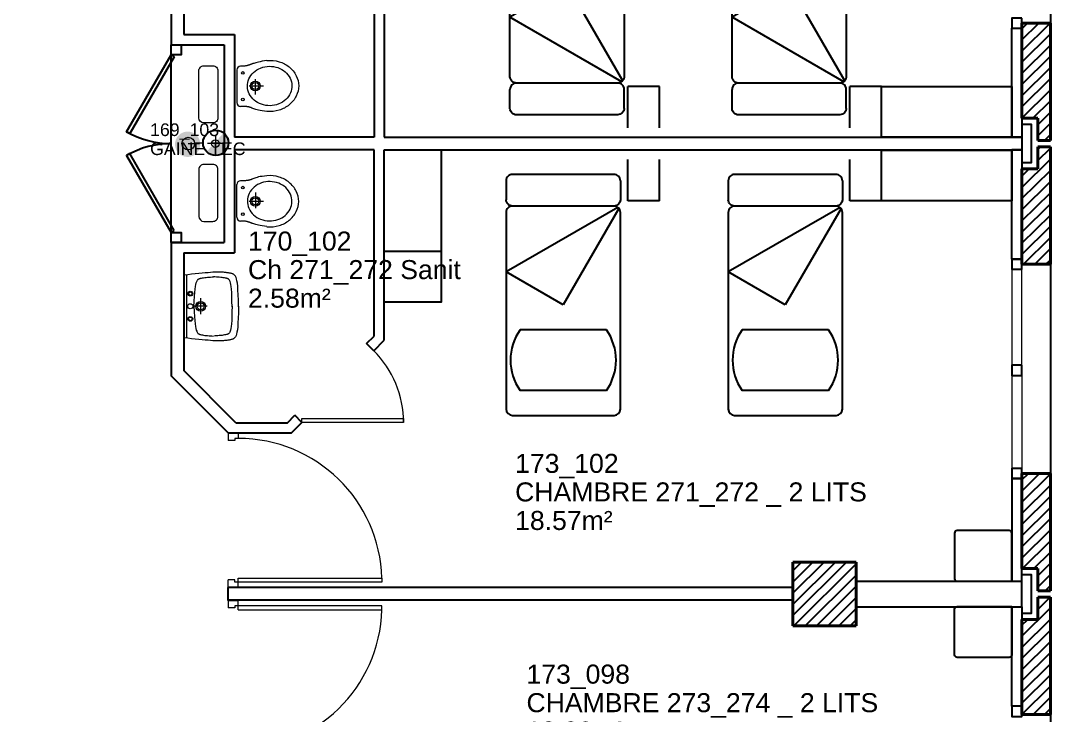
# Model space of a CAD drawing. Header units: millimetres. Extents: x -11 to 211, y -5 to 120.
# Drawn here: x 167.86 to 175.98, y 98.79 to 104.27 of the extents above; entities that cross this region are included whole.
import ezdxf

# ---------------------------------------------------------------- set-up
doc = ezdxf.new("R2010")
doc.units = ezdxf.units.MM
doc.header["$LTSCALE"] = 0.1
doc.header["$MEASUREMENT"] = 0
doc.linetypes.add('CONTINU', pattern=[0])
doc.layers.get('0').update_dxf_attribs({"linetype": 'CONTINUOUS'})
for name, color, linetype in [('150 Chute Eaux Usées -Eaux Vannes', 7, 'CONTINUOUS'), ('400 Lits', 150, 'CONTINUOUS'), ('A_AGENC', 204, 'CONTINUOUS'), ('A_EQMP', 142, 'CONTINUOUS'), ('A_Etiqu_Gaine', 8, 'CONTINUOUS'), ('A_Etiqu_Gaine_ancien', 8, 'CONTINUOUS'), ('A_Etiqu_Gaine_code', 8, 'CONTINUOUS'), ('A_Etiqu_Local', 8, 'CONTINUOUS'), ('A_HACH_STRUC', 7, 'CONTINUOUS'), ('A_MUR_CLOIS', 7, 'CONTINU'), ('A_MURS_ALÈG', 7, 'CONTINU')]:
    doc.layers.add(name, color=color, linetype=linetype)
for name, color, linetype, lineweight in [('A_CHASS', 4, 'CONTINU', 0), ('A_MURS_STRU', 7, 'CONTINU', 40), ('A_PORTE', 8, 'CONTINU', 0), ('A_SANI', 5, 'CONTINU', 0)]:
    doc.layers.add(name, color=color, linetype=linetype, lineweight=lineweight)
doc.styles.add('Attribut', font='arial.ttf')

# ---------------------------------------------------------------- blocks, each defined once
blk = doc.blocks.new('BROCA2-G818')
at = {"layer": '400 Lits', "linetype": 'Continuous'}
for p, q in [((27.250032, 59.004913), (26.800032, 58.745102)), ((27.689146, 58.244343), (27.250032, 59.004913)), ((27.681177, 58.236374), (26.800032, 58.745102)), ((27.650034, 58.225487), (26.850031, 58.225487)), ((26.800032, 58.02549), (26.800032, 58.175484)), ((27.700033, 58.02549), (27.700033, 58.175484))]:
    blk.add_line(p, q, dxfattribs=at)
for points in [[(26.800032, 58.275215), (26.800032, 59.825485, -0.414213), (26.850031, 59.875485), (27.650034, 59.875488, -0.414214), (27.700034, 59.825485), (27.700033, 58.275215)], [(27.700033, 58.27549, -0.414213), (27.650034, 58.22549), (26.850031, 58.225487, -0.414214), (26.800031, 58.27549)], [(27.700033, 58.175484, 0.414214), (27.650034, 58.225484), (26.850031, 58.225487, 0.414214), (26.800031, 58.175484)], [(27.700033, 58.02549, -0.414213), (27.650034, 57.97549), (26.850031, 57.975487, -0.414214), (26.800031, 58.02549)]]:
    blk.add_lwpolyline(points, format="xyb", dxfattribs=at)
blk = doc.blocks.new('BROCA2-G834')
at = {"layer": '400 Lits', "linetype": 'Continuous'}
for p, q in [((26.800032, 57.67561), (26.800032, 57.525616)), ((27.700033, 57.67561), (27.700033, 57.525616)), ((27.681177, 57.464725), (26.800032, 56.955997)), ((27.650034, 57.475613), (26.850031, 57.475613)), ((27.689146, 57.456757), (27.250032, 56.696186)), ((27.250032, 56.696186), (26.800032, 56.955997))]:
    blk.add_line(p, q, dxfattribs=at)
for points in [[(27.700033, 57.67561, 0.414214), (27.650034, 57.72561), (26.850031, 57.725613, 0.414214), (26.800031, 57.67561)], [(27.700033, 57.525616, -0.414213), (27.650034, 57.475616), (26.850031, 57.475613, -0.414214), (26.800031, 57.525616)], [(27.700033, 57.42561, 0.414214), (27.650034, 57.47561), (26.850031, 57.475613, 0.414214), (26.800031, 57.42561)], [(26.800032, 57.425884), (26.800032, 55.875614, 0.414213), (26.850031, 55.825614), (27.650034, 55.825611, 0.414213), (27.700034, 55.875614), (27.700033, 57.425884)]]:
    blk.add_lwpolyline(points, format="xyb", dxfattribs=at)
blk = doc.blocks.new('BROCA2-G883')
at = {"layer": '400 Lits', "linetype": 'Continuous'}
for p, q in [((29.000032, 59.004913), (28.550032, 58.745102)), ((29.439146, 58.244343), (29.000032, 59.004913)), ((29.431177, 58.236374), (28.550032, 58.745102)), ((29.400034, 58.225487), (28.600031, 58.225487)), ((28.550032, 58.02549), (28.550032, 58.175484)), ((29.450033, 58.02549), (29.450033, 58.175484))]:
    blk.add_line(p, q, dxfattribs=at)
for points in [[(28.550032, 58.275215), (28.550032, 59.825485, -0.414213), (28.600031, 59.875485), (29.400034, 59.875488, -0.414214), (29.450034, 59.825485), (29.450033, 58.275215)], [(29.450033, 58.27549, -0.414213), (29.400034, 58.22549), (28.600031, 58.225487, -0.414214), (28.550031, 58.27549)], [(29.450033, 58.175484, 0.414214), (29.400034, 58.225484), (28.600031, 58.225487, 0.414214), (28.550031, 58.175484)], [(29.450033, 58.02549, -0.414213), (29.400034, 57.97549), (28.600031, 57.975487, -0.414214), (28.550031, 58.02549)]]:
    blk.add_lwpolyline(points, format="xyb", dxfattribs=at)
blk = doc.blocks.new('BROCA2-G894')
at = {"layer": '400 Lits', "linetype": 'Continuous'}
for p, q in [((28.550032, 57.67561), (28.550032, 57.525616)), ((29.450033, 57.67561), (29.450033, 57.525616)), ((29.431177, 57.464725), (28.550032, 56.955997)), ((29.400034, 57.475613), (28.600031, 57.475613)), ((29.439146, 57.456757), (29.000032, 56.696186)), ((29.000032, 56.696186), (28.550032, 56.955997))]:
    blk.add_line(p, q, dxfattribs=at)
for points in [[(29.450033, 57.67561, 0.414214), (29.400034, 57.72561), (28.600031, 57.725613, 0.414214), (28.550031, 57.67561)], [(29.450033, 57.525616, -0.414213), (29.400034, 57.475616), (28.600031, 57.475613, -0.414214), (28.550031, 57.525616)], [(29.450033, 57.42561, 0.414214), (29.400034, 57.47561), (28.600031, 57.475613, 0.414214), (28.550031, 57.42561)], [(28.550032, 57.425884), (28.550032, 55.875614, 0.414213), (28.600031, 55.825614), (29.400034, 55.825611, 0.414213), (29.450034, 55.875614), (29.450033, 57.425884)]]:
    blk.add_lwpolyline(points, format="xyb", dxfattribs=at)
blk = doc.blocks.new('A_Etiqu_Local')
at = {"style": 'Attribut', "flags": 1}
for tag, p in [('CODE_HOPITAL', (-0.4463, 1.632)), ('CODE_SITE', (-0.4463, 1.407)), ('CODE_BATIMENT', (-0.4463, 1.182)), ('CODE_SECTEUR', (-0.4463, 0.957)), ('CODE_ETAGE', (-0.4463, 0.732)), ('NOM_NORMALISE', (-0.4463, -0.843)), ('SECTEUR_ACTIVITE', (-0.4463, -1.068)), ('SOUS_SECTEUR_ACTIVITE', (-0.4463, -1.293)), ('VOLUME', (-0.4463, -1.518)), ('SERVICE', (-0.4463, -1.743)), ('CODE_UG', (-0.4463, -1.968)), ('CODE_UA', (-0.4463, -2.193)), ('CODE_POLE', (-0.4463, -2.418)), ('OCCUPANT_EXTERNE', (-0.4463, -2.643)), ('DISPONIBILITE', (-0.4463, -2.868)), ('ACCES_HANDICAPES', (-0.4463, -3.093)), ('NATURE_SOL', (-0.4463, -3.318)), ('RISQUE_LABORATOIRE', (-0.4463, -3.543)), ('AMIANTE', (-0.4463, -3.768))]:
    blk.add_attdef(tag, p, '', height=0.15, dxfattribs=at)
at = {"layer": 'A_Etiqu_Local', "style": 'Attribut'}
for tag, p in [('CODE_PIECE', (-0.4463, 0.282)), ('NOM_USAGE', (-0.4463, 0.057)), ('SURFACE', (-0.4463, -0.168))]:
    blk.add_attdef(tag, p, '', height=0.15, dxfattribs=at)
blk = doc.blocks.new('A_Etiqu_Gaine')
at = {"style": 'Attribut', "flags": 1}
for tag, p in [('CODE_HOPITAL', (-0.4323, 0.8651)), ('CODE_SITE', (-0.4323, 0.7151)), ('CODE_BATIMENT', (-0.4323, 0.5651)), ('CODE_SECTEUR', (-0.4323, 0.4151)), ('CODE_ETAGE', (-0.4323, 0.2651)), ('NOM_NORMALISE', (-0.4323, -0.3349)), ('SECTEUR_ACTIVITE', (-0.4323, -0.4849)), ('SOUS_SECTEUR_ACTIVITE', (-0.4323, -0.6349)), ('SURFACE', (-0.4323, -0.7849)), ('CODE_UG', (-0.4323, -0.9349)), ('CODE_POLE', (-0.4323, -1.0849)), ('AMIANTE', (-0.4323, -1.2349))]:
    blk.add_attdef(tag, p, '', height=0.1, dxfattribs=at)
at = {"layer": 'A_Etiqu_Gaine', "style": 'Attribut'}
blk.add_attdef('NOM_USAGE', (-0.4323, -0.1849), '', height=0.1, dxfattribs=at)
at = {"layer": 'A_Etiqu_Gaine_ancien', "style": 'Attribut'}
blk.add_attdef('CODE_PIECE_ANCIEN', (-0.4323, 0.1151), '', height=0.1, dxfattribs=at)
at = {"layer": 'A_Etiqu_Gaine_code', "style": 'Attribut'}
blk.add_attdef('CODE_PIECE', (-0.4323, -0.0349), '', height=0.1, dxfattribs=at)
blk = doc.blocks.new('BROCA2-G904')
at = {"layer": '400 Lits', "linetype": 'Continuous'}
for p, q in [((29.340822, 67.299042), (28.659243, 67.299042)), ((29.340822, 66.821945), (28.659243, 66.821945))]:
    blk.add_line(p, q, dxfattribs=at)
for start, end in [(145.008072, 214.992089), (325.007448, 34.99223)]:
    blk.add_arc((29.000032, 67.060493), 0.415985, start, end, dxfattribs=at)

msp = doc.modelspace()

# ---------------------------------------------------------------- hatches: boundary and pattern name
at = {"layer": '150 Chute Eaux Usées -Eaux Vannes', "linetype": 'Continuous'}
for points in [[(169.0811, 103.2911, 1), (169.2811, 103.2911, 1)], [(169.3308, 103.2331, 0.673684), (169.5026, 103.3027, 0.229561), (169.4646, 103.3812)]]:
    msp.add_hatch(color=8, dxfattribs=at).paths.add_polyline_path(points)
at = {"layer": 'A_HACH_STRUC'}
h = msp.add_hatch(dxfattribs=at)
h.set_pattern_fill('ANSI31', color=8, scale=0.5, angle=359.76959, style=0)
h.paths.add_polyline_path([(160.0499, 113.8961), (159.5499, 113.8961), (159.5499, 114.3961), (160.0499, 114.3961)])
h.paths.add_polyline_path([(159.2999, 106.6962), (159.2999, 107.1962), (160.0499, 107.1962), (160.0499, 106.6962)])
h.paths.add_polyline_path([(167.2499, 106.6962), (166.7499, 106.6962), (166.7499, 107.1962), (167.2499, 107.1962)])
h.paths.add_polyline_path([(152.8499, 77.8962), (152.3499, 77.8962), (152.3499, 78.3962), (152.8499, 78.3962)])
h.paths.add_polyline_path([(159.5499, 77.8962), (159.3999, 77.8962), (159.3999, 78.3962), (160.0499, 78.3962), (160.0499, 77.8962)], flags=16)
h.paths.add_polyline_path([(174.4499, 107.1962), (174.4499, 106.6962), (173.9499, 106.6962), (173.9499, 107.1962)])
h.paths.add_polyline_path([(174.4499, 99.9962), (173.9499, 99.9962), (173.9499, 99.4962), (174.4499, 99.4962)])
h.paths.add_polyline_path([(159.4501, 92.3962), (159.4501, 92.6462), (160.1999, 92.6462), (160.1999, 92.3962)], flags=17)
h.paths.add_polyline_path([(159.4501, 92.3962), (159.4501, 92.6462)], flags=16)
h.paths.add_polyline_path([(159.4501, 92.9462), (159.4501, 92.6962)], flags=16)
h.paths.add_polyline_path([(159.4501, 92.9462), (159.4501, 92.6962), (160.1999, 92.6962), (160.1999, 92.9462)], flags=17)
h.paths.add_polyline_path([(160.0499, 85.5962), (160.0499, 85.0962), (159.5499, 85.0962), (159.5499, 85.5962)], flags=17)
h.paths.add_polyline_path([(152.8499, 85.5962), (152.8499, 85.0962), (152.3499, 85.0962), (152.3499, 85.5962)])
h.paths.add_polyline_path([(145.9999, 85.5962), (145.9999, 85.0962), (145.4999, 85.0962), (145.4999, 85.5962)])
h.paths.add_polyline_path([(145.9999, 78.3962), (145.9999, 77.8962), (145.4999, 77.8962), (145.4999, 78.3962)])
edge = h.paths.add_edge_path()
edge.add_line((166.3748, 85.3966), (166.3748, 85.2962))
edge.add_line((166.3748, 78.1965), (166.3748, 78.0962))
edge.add_line((167.0998, 85.2217), (167.0998, 85.4714))
edge.add_line((166.8749, 85.0963), (166.8749, 85.2217))
edge.add_line((167.0998, 85.2217), (166.8749, 85.2217))
edge.add_line((167.0998, 85.4714), (166.8749, 85.4714))
edge.add_line((166.8749, 85.5962), (166.8749, 85.4714))
edge.add_line((166.8749, 85.0962), (166.3748, 85.0962))
edge.add_line((166.3748, 85.0962), (166.3748, 85.2962))
edge.add_line((166.3748, 85.3966), (166.3748, 85.5962))
edge.add_line((166.3748, 85.5962), (166.8749, 85.5962))
edge.add_line((152.3749, 99.6216), (152.3749, 99.8713))
edge.add_line((152.3749, 99.6216), (152.5999, 99.6216))
edge.add_line((152.3749, 99.8713), (152.5999, 99.8713))
edge.add_line((152.5999, 99.9962), (152.5999, 99.8713))
edge.add_line((153.0999, 99.7965), (153.0999, 99.9962))
edge.add_line((153.0999, 99.9962), (152.5999, 99.9962))
edge.add_line((152.5999, 99.4962), (152.5999, 99.6216))
edge.add_line((152.5999, 99.4962), (153.0999, 99.4962))
edge.add_line((153.0999, 99.4962), (153.0999, 99.7965))
edge.add_line((167.0998, 78.0217), (167.0998, 78.2714))
edge.add_line((166.8749, 77.8962), (166.8749, 78.0217))
edge.add_line((167.0998, 78.0217), (166.8749, 78.0217))
edge.add_line((167.0998, 78.2714), (166.8749, 78.2714))
edge.add_line((166.8749, 78.3962), (166.8749, 78.2714))
edge.add_line((166.8749, 77.8962), (166.3748, 77.8962))
edge.add_line((166.3748, 77.8962), (166.3748, 78.0962))
edge.add_line((166.3748, 78.1965), (166.3748, 78.3962))
edge.add_line((166.3748, 78.3962), (166.8749, 78.3962))
h = msp.add_hatch(dxfattribs=at)
h.set_pattern_fill('ANSI31', color=8, scale=0.5, angle=359.76959, style=0)
h.set_pattern_definition([(44.7696, (175.75491, 103.32144), (-0.044016, 0.0443715), [])])
h.paths.add_polyline_path([(175.9799, 104.2463), (175.7549, 104.2463), (175.7549, 104.2063), (175.7549, 104.2063), (175.7549, 103.4964), (175.8799, 103.4964), (175.8799, 103.3214), (175.9799, 103.3214)])
h = msp.add_hatch(dxfattribs=at)
h.set_pattern_fill('ANSI31', color=8, scale=0.5, angle=359.76959, style=0)
h.paths.add_polyline_path([(175.9799, 103.2714), (175.8799, 103.2714), (175.8799, 103.0964), (175.7549, 103.0964), (175.7549, 102.3466), (175.9799, 102.3466)])
h = msp.add_hatch(dxfattribs=at)
h.set_pattern_fill('ANSI31', color=8, scale=0.5, angle=359.76959, style=0)
h.set_pattern_definition([(44.7696, (175.75491, 98.796285), (-0.044016, 0.0443715), [])])
h.paths.add_polyline_path([(175.9799, 100.696), (175.7549, 100.696), (175.7549, 100.656), (175.7549, 100.656), (175.7549, 99.9462), (175.8799, 99.9462), (175.8799, 99.7712), (175.9799, 99.7712)])
h.paths.add_polyline_path([(175.9799, 99.7212), (175.8799, 99.7212), (175.8799, 99.5462), (175.7549, 99.5462), (175.7549, 98.7963), (175.9799, 98.7963)])

# ---------------------------------------------------------------- linework, layer by layer
at = {"layer": '150 Chute Eaux Usées -Eaux Vannes', "color": 8, "linetype": 'Continuous'}
msp.add_circle((169.4026, 103.3027), 0.1, dxfattribs=at)
at = {"layer": 'A_AGENC', "color": 8, "linetype": 'Continuous'}
for points in [[(169.0499, 104.0764), (169.1299, 104.0764), (169.1299, 103.9964), (169.0499, 103.9964)], [(169.0499, 102.5964), (169.1299, 102.5964), (169.1299, 102.5164), (169.0499, 102.5164), (169.0499, 104.0764)]]:
    msp.add_lwpolyline(points, dxfattribs=at)
for points in [[(169.0759, 103.9814), (168.7259, 103.3752), (168.6999, 103.3902), (169.0499, 103.9964)], [(169.0759, 102.6114), (168.7259, 103.2176), (168.6999, 103.2026), (169.0499, 102.5964)]]:
    msp.add_lwpolyline(points, close=True, dxfattribs=at)
for centre, start, end in [((169.0499, 103.9964), 240.00001, 270), ((169.0499, 102.5964), 90, 120)]:
    msp.add_arc(centre, 0.7, start, end, dxfattribs=at)
at = {"layer": 'A_CHASS', "color": 8}
for p, q in [((175.6749, 102.3066), (175.6749, 101.5487)), ((175.7549, 101.5487), (175.7549, 102.3066)), ((175.6749, 101.4687), (175.6749, 100.7361)), ((175.7549, 101.4687), (175.7549, 100.7361))]:
    msp.add_line(p, q, dxfattribs=at)
at = {"layer": 'A_EQMP', "color": 8, "linetype": 'Continuous'}
for p, q in [((172.8999, 103.7463), (172.6499, 103.7463)), ((172.6499, 103.4211), (172.6499, 103.7463)), ((172.8999, 103.4211), (172.8999, 103.7463)), ((174.3999, 103.4211), (174.3999, 103.7463)), ((174.6499, 103.7463), (174.3999, 103.7463)), ((172.6499, 102.8461), (172.6499, 103.1712)), ((172.8999, 102.8461), (172.8999, 103.1712)), ((174.3999, 102.8461), (174.3999, 103.1712)), ((172.8999, 102.8461), (172.6499, 102.8461)), ((174.6499, 102.8461), (174.3999, 102.8461)), ((171.1799, 102.4463), (170.7299, 102.4463))]:
    msp.add_line(p, q, dxfattribs=at)
for points in [[(174.6499, 103.7463), (175.6749, 103.746), (175.6749, 103.346), (174.6499, 103.3463)], [(170.7299, 103.2463), (171.1799, 103.2463), (171.1799, 102.0463), (170.7299, 102.0463)], [(174.6499, 103.2461), (175.6749, 103.2459), (175.6749, 102.8458), (174.6499, 102.8461)]]:
    msp.add_lwpolyline(points, close=True, dxfattribs=at)
for points in [[(175.6749, 99.8462), (175.6749, 100.2262, 0.414214), (175.6549, 100.2462), (175.2449, 100.2462, 0.414214), (175.2249, 100.2262), (175.2249, 99.8662, 0.414213), (175.2449, 99.8462), (175.6749, 99.8462)], [(175.6749, 99.6462), (175.6749, 99.2662, -0.414214), (175.6549, 99.2462), (175.2449, 99.2462, -0.414214), (175.2249, 99.2662), (175.2249, 99.6262, -0.414213), (175.2449, 99.6462), (175.6749, 99.6462)]]:
    msp.add_lwpolyline(points, format="xyb", dxfattribs=at)
at = {"layer": 'A_MUR_CLOIS', "color": 8, "linetype": 'Continuous'}
for p, q in [((169.0499, 105.2133), (169.0499, 104.0764)), ((169.1499, 105.1719), (169.1499, 104.1564)), ((170.7299, 104.9464), (170.7299, 103.3464)), ((170.6499, 104.9133), (170.6499, 103.3464)), ((169.1499, 104.1564), (169.5494, 104.1564)), ((169.5494, 104.1564), (169.5494, 103.3464)), ((169.0499, 104.0764), (169.4694, 104.0764)), ((169.4694, 104.0764), (169.4694, 102.5164)), ((170.6499, 103.3464), (169.5494, 103.3464)), ((170.7299, 103.3464), (175.7549, 103.3464)), ((170.6499, 103.2464), (169.5494, 103.2464)), ((169.5494, 103.2464), (169.5494, 102.4364)), ((170.6499, 101.7794), (170.6499, 103.2464)), ((170.7299, 103.2466), (175.7549, 103.2466)), ((170.7299, 101.7462), (170.7299, 103.2464)), ((169.0499, 102.5164), (169.4694, 102.5164)), ((169.0499, 102.5164), (169.0499, 101.4662)), ((169.1499, 102.4364), (169.5494, 102.4364)), ((169.1499, 102.4364), (169.1499, 101.5076)), ((170.5912, 101.7207), (170.6499, 101.7794)), ((170.6477, 101.6641), (170.5912, 101.7207)), ((170.6477, 101.6641), (170.7299, 101.7462)), ((169.4999, 101.0162), (169.0499, 101.4662)), ((169.5613, 101.0962), (169.1499, 101.5076)), ((169.9668, 101.0962), (170.0255, 101.155)), ((170.0821, 101.0984), (170.0255, 101.155)), ((169.5613, 101.0962), (169.9668, 101.0962)), ((169.9999, 101.0162), (170.0821, 101.0984)), ((169.4999, 101.0162), (169.9999, 101.0162)), ((174.4499, 99.8462), (175.7549, 99.8462)), ((175.7549, 99.6461), (175.7549, 99.8509)), ((173.9499, 99.7965), (169.4999, 99.7965)), ((169.4999, 99.696), (169.4999, 99.7965)), ((173.9499, 99.6961), (169.4999, 99.6961)), ((174.4499, 99.6461), (175.7549, 99.6461))]:
    msp.add_line(p, q, dxfattribs=at)
for points in [[(175.7549, 104.2863), (175.6749, 104.2863), (175.6749, 104.2063), (175.7549, 104.2063)], [(175.7549, 102.3866), (175.6749, 102.3866), (175.6749, 102.3066), (175.7549, 102.3066)], [(175.7549, 101.5487), (175.6749, 101.5487), (175.6749, 101.4687), (175.7549, 101.4687)], [(175.7549, 100.7361), (175.6749, 100.7361), (175.6749, 100.656), (175.7549, 100.656)], [(175.7549, 98.8615), (175.6749, 98.8615), (175.6749, 98.7815), (175.7549, 98.7815)]]:
    msp.add_lwpolyline(points, close=True, dxfattribs=at)
at = {"layer": 'A_MUR_CLOIS', "color": 8}
for points in [[(175.7549, 104.2063), (175.7549, 103.3465), (175.6749, 103.3465), (175.6749, 104.2063)], [(175.7549, 100.656), (175.6749, 100.656), (175.6749, 99.8462), (175.7549, 99.8462)], [(175.7549, 99.6461), (175.7549, 98.8615), (175.6749, 98.8615), (175.6749, 99.6461)]]:
    msp.add_lwpolyline(points, close=True, dxfattribs=at)
at = {"layer": 'A_MUR_CLOIS', "color": 8, "linetype": 'Continuous'}
for points in [[(175.7549, 103.3464), (175.7549, 103.1464), (175.8299, 103.1464), (175.8299, 103.4464), (175.7549, 103.4464), (175.7549, 103.3465)], [(175.7549, 99.5962), (175.8299, 99.5962), (175.8299, 99.8962), (175.7549, 99.8962)]]:
    msp.add_lwpolyline(points, dxfattribs=at)
at = {"layer": 'A_MUR_CLOIS', "color": 8}
for points in [[(175.6749, 102.3866), (175.6749, 103.2464)], [(175.7549, 103.2464), (175.6749, 103.2464)], [(175.7549, 103.2464), (175.7549, 102.3866)], [(175.6749, 102.3866), (175.7549, 102.3866)]]:
    msp.add_lwpolyline(points, dxfattribs=at)
at = {"layer": 'A_MURS_ALÈG', "color": 8, "ltscale": 200}
for p, q in [((175.9799, 105.9963), (175.9799, 104.2463)), ((175.9799, 102.3466), (175.9799, 100.696)), ((175.9799, 98.7963), (175.9799, 97.2212))]:
    msp.add_line(p, q, dxfattribs=at)
at = {"layer": 'A_MURS_STRU', "color": 8, "linetype": 'Continuous'}
for p, q in [((175.7549, 103.4964), (175.7549, 104.2463)), ((175.9799, 104.2463), (175.7549, 104.2463)), ((175.9799, 103.3214), (175.9799, 104.2463)), ((175.8799, 103.4964), (175.7549, 103.4964)), ((175.8799, 103.3214), (175.8799, 103.4964)), ((175.9799, 103.3214), (175.8799, 103.3214)), ((175.8799, 103.2714), (175.8799, 103.0964)), ((175.9799, 103.2714), (175.8799, 103.2714)), ((175.9799, 103.2714), (175.9799, 102.3466)), ((175.8799, 103.0964), (175.7549, 103.0964)), ((175.9799, 102.3466), (175.7549, 102.3466)), ((175.7549, 99.9462), (175.7549, 100.696)), ((175.9799, 100.696), (175.7549, 100.696)), ((175.9799, 99.7712), (175.9799, 100.696)), ((173.9499, 99.4962), (173.9499, 99.9962)), ((174.4499, 99.9962), (174.4499, 99.4962)), ((175.8799, 99.9462), (175.7549, 99.9462)), ((175.8799, 99.7712), (175.8799, 99.9462)), ((175.9799, 99.7712), (175.8799, 99.7712)), ((175.8799, 99.7212), (175.8799, 99.5462)), ((175.9799, 99.7212), (175.8799, 99.7212)), ((175.9799, 99.7212), (175.9799, 98.7963)), ((175.8799, 99.5462), (175.7549, 99.5462)), ((175.9799, 98.7963), (175.7549, 98.7963))]:
    msp.add_line(p, q, dxfattribs=at)
at = {"layer": 'A_MURS_STRU', "color": 8}
for p, q in [((175.7549, 103.0964), (175.7549, 102.3466)), ((175.7549, 98.7963), (175.7549, 99.5462))]:
    msp.add_line(p, q, dxfattribs=at)
at = {"layer": 'A_MURS_STRU', "color": 8, "linetype": 'Continuous'}
for points in [[(174.4499, 99.9962), (173.9499, 99.9962)], [(173.9499, 99.4962), (174.4499, 99.4962)]]:
    msp.add_lwpolyline(points, dxfattribs=at)
at = {"layer": 'A_PORTE', "color": 8, "linetype": 'Continuous'}
for p, q in [((169.4999, 101.0162), (169.5799, 101.0162)), ((169.4999, 101.0162), (169.4999, 100.9564)), ((169.5521, 100.9564), (169.4999, 100.9564)), ((169.5799, 100.9724), (169.5521, 100.9724)), ((169.5521, 100.9724), (169.5521, 100.9564)), ((169.5799, 101.0162), (169.5799, 100.9724)), ((169.5521, 99.8564), (169.4999, 99.8564)), ((169.4999, 99.7965), (169.4999, 99.8564)), ((169.5521, 99.8404), (169.5521, 99.8564)), ((170.7115, 99.8404), (169.5521, 99.8404)), ((169.5799, 99.8704), (170.7115, 99.8704)), ((169.5799, 99.7965), (169.5799, 99.8704)), ((170.7115, 99.8704), (170.7115, 99.8404)), ((169.4999, 99.7965), (169.5799, 99.7965)), ((169.4999, 99.696), (169.5799, 99.696)), ((169.4999, 99.696), (169.4999, 99.6361)), ((169.5799, 99.6221), (169.5799, 99.696)), ((169.5521, 99.6361), (169.4999, 99.6361)), ((170.7115, 99.6521), (169.5521, 99.6521)), ((169.5521, 99.6521), (169.5521, 99.6361)), ((169.5799, 99.6221), (170.7115, 99.6221)), ((170.7115, 99.6221), (170.7115, 99.6521))]:
    msp.add_line(p, q, dxfattribs=at)
msp.add_lwpolyline([(170.0821, 101.1284), (170.882, 101.1284), (170.882, 101.0984), (170.0821, 101.0984)], close=True, dxfattribs=at)
for centre, radius, start, end in [((170.0821, 101.0984), 0.8, 0.00002, 45.00004), ((169.5799, 99.8404), 1.132, 1.51862, 90), ((169.5799, 99.6521), 1.132, 270, 358.48138)]:
    msp.add_arc(centre, radius, start, end, dxfattribs=at)
at = {"layer": 'A_SANI', "color": 8, "linetype": 'Continuous'}
for p, q in [((169.5694, 103.8769), (169.5694, 103.6198)), ((169.6014, 103.907), (169.5983, 103.9069)), ((169.7152, 103.6824), (169.7152, 103.8045)), ((169.6664, 103.7508), (169.7787, 103.7508)), ((169.6014, 103.5897), (169.5983, 103.5898)), ((169.3999, 103.358), (169.3999, 103.235)), ((169.1861, 103.2965), (169.274, 103.2965)), ((169.4614, 103.2965), (169.3384, 103.2965)), ((175.7549, 103.0964), (175.7549, 102.3466)), ((169.6014, 103.0032), (169.5983, 103.0031)), ((169.5694, 102.7159), (169.5694, 102.9731)), ((169.7152, 102.9104), (169.7152, 102.7883)), ((169.6664, 102.8421), (169.7787, 102.8421)), ((169.6014, 102.6858), (169.5983, 102.6859)), ((169.1499, 101.7646), (169.1499, 102.2599)), ((169.1748, 101.7646), (169.1748, 102.2599)), ((169.2434, 102.1698), (169.2464, 102.1862)), ((169.2464, 102.1862), (169.2494, 102.199)), ((169.2494, 102.199), (169.2525, 102.2087)), ((169.2525, 102.2087), (169.2557, 102.2159)), ((169.2557, 102.2159), (169.259, 102.2213)), ((169.259, 102.2213), (169.2607, 102.2235)), ((169.2607, 102.2235), (169.2625, 102.2255)), ((169.2625, 102.2255), (169.2643, 102.2271)), ((169.2643, 102.2271), (169.2663, 102.2286)), ((169.2663, 102.2286), (169.2684, 102.2299)), ((169.2684, 102.2299), (169.2707, 102.231)), ((169.2707, 102.231), (169.2732, 102.232)), ((169.2732, 102.232), (169.2759, 102.2329)), ((169.2759, 102.2329), (169.2788, 102.2337)), ((169.2788, 102.2337), (169.2821, 102.2346)), ((169.2821, 102.2346), (169.2894, 102.2361)), ((169.2894, 102.2361), (169.2977, 102.2377)), ((169.2977, 102.2377), (169.307, 102.2392)), ((169.307, 102.2392), (169.317, 102.2406)), ((169.317, 102.2406), (169.3277, 102.2419)), ((169.3277, 102.2419), (169.3387, 102.2431)), ((169.3387, 102.2431), (169.3501, 102.2441)), ((169.3501, 102.2441), (169.3616, 102.2449)), ((169.3616, 102.2449), (169.3732, 102.2455)), ((169.3732, 102.2455), (169.3845, 102.2459)), ((169.3958, 102.2455), (169.3845, 102.2459)), ((169.4074, 102.2449), (169.3958, 102.2455)), ((169.4189, 102.2441), (169.4074, 102.2449)), ((169.4303, 102.2431), (169.4189, 102.2441)), ((169.4413, 102.2419), (169.4303, 102.2431)), ((169.452, 102.2406), (169.4413, 102.2419)), ((169.462, 102.2392), (169.452, 102.2406)), ((169.4713, 102.2377), (169.462, 102.2392)), ((169.4796, 102.2361), (169.4713, 102.2377)), ((169.4869, 102.2346), (169.4796, 102.2361)), ((169.4902, 102.2337), (169.4869, 102.2346)), ((169.4931, 102.2329), (169.4902, 102.2337)), ((169.4958, 102.232), (169.4931, 102.2329)), ((169.4983, 102.231), (169.4958, 102.232)), ((169.5006, 102.2299), (169.4983, 102.231)), ((169.5027, 102.2286), (169.5006, 102.2299)), ((169.5047, 102.2271), (169.5027, 102.2286)), ((169.5065, 102.2255), (169.5047, 102.2271)), ((169.5083, 102.2235), (169.5065, 102.2255)), ((169.51, 102.2213), (169.5083, 102.2235)), ((169.5133, 102.2159), (169.51, 102.2213)), ((169.5164, 102.2087), (169.5133, 102.2159)), ((169.5194, 102.199), (169.5164, 102.2087)), ((169.522, 102.1862), (169.5194, 102.199)), ((169.5244, 102.1698), (169.522, 102.1862)), ((169.2317, 102.0551), (169.2346, 102.0923)), ((169.2346, 102.0923), (169.2375, 102.1234)), ((169.2375, 102.1234), (169.2405, 102.1491)), ((169.2405, 102.1491), (169.2434, 102.1698)), ((169.5265, 102.1491), (169.5244, 102.1698)), ((169.5282, 102.1234), (169.5265, 102.1491)), ((169.5295, 102.0923), (169.5282, 102.1234)), ((169.5304, 102.0551), (169.5295, 102.0923)), ((169.2287, 102.0111), (169.2317, 102.0551)), ((169.2287, 102.0145), (169.2317, 101.9705)), ((169.3345, 102.0143), (169.2324, 102.0143)), ((169.2834, 102.0775), (169.2834, 101.951)), ((169.5308, 102.0111), (169.5304, 102.0551)), ((169.5308, 102.0145), (169.5304, 101.9705)), ((169.2317, 101.9705), (169.2346, 101.9333)), ((169.2346, 101.9333), (169.2375, 101.9022)), ((169.5295, 101.9333), (169.5282, 101.9022)), ((169.5304, 101.9705), (169.5295, 101.9333)), ((169.2375, 101.9022), (169.2405, 101.8766)), ((169.2405, 101.8766), (169.2434, 101.8559)), ((169.2434, 101.8559), (169.2464, 101.8394)), ((169.5244, 101.8559), (169.522, 101.8394)), ((169.5265, 101.8766), (169.5244, 101.8559)), ((169.5282, 101.9022), (169.5265, 101.8766)), ((169.2464, 101.8394), (169.2494, 101.8267)), ((169.2494, 101.8267), (169.2525, 101.8169)), ((169.2525, 101.8169), (169.2557, 101.8097)), ((169.2557, 101.8097), (169.259, 101.8043)), ((169.259, 101.8043), (169.2607, 101.8021)), ((169.2607, 101.8021), (169.2625, 101.8002)), ((169.2625, 101.8002), (169.2643, 101.7985)), ((169.2643, 101.7985), (169.2663, 101.797)), ((169.2663, 101.797), (169.2684, 101.7957)), ((169.2684, 101.7957), (169.2707, 101.7946)), ((169.2707, 101.7946), (169.2732, 101.7936)), ((169.2732, 101.7936), (169.2759, 101.7927)), ((169.2759, 101.7927), (169.2788, 101.7919)), ((169.2788, 101.7919), (169.2821, 101.7911)), ((169.2821, 101.7911), (169.2894, 101.7895)), ((169.2894, 101.7895), (169.2977, 101.7879)), ((169.2977, 101.7879), (169.307, 101.7864)), ((169.307, 101.7864), (169.3169, 101.785)), ((169.3169, 101.785), (169.3274, 101.7837)), ((169.3274, 101.7837), (169.3383, 101.7826)), ((169.3383, 101.7826), (169.3494, 101.7816)), ((169.3494, 101.7816), (169.3605, 101.7808)), ((169.3605, 101.7808), (169.3716, 101.7801)), ((169.3716, 101.7801), (169.3823, 101.7798)), ((169.3974, 101.7801), (169.3867, 101.7798)), ((169.4085, 101.7808), (169.3974, 101.7801)), ((169.4196, 101.7816), (169.4085, 101.7808)), ((169.4307, 101.7826), (169.4196, 101.7816)), ((169.4416, 101.7837), (169.4307, 101.7826)), ((169.4521, 101.785), (169.4416, 101.7837)), ((169.462, 101.7864), (169.4521, 101.785)), ((169.4713, 101.7879), (169.462, 101.7864)), ((169.4796, 101.7895), (169.4713, 101.7879)), ((169.4869, 101.7911), (169.4796, 101.7895)), ((169.4902, 101.7919), (169.4869, 101.7911)), ((169.4931, 101.7927), (169.4902, 101.7919)), ((169.4958, 101.7936), (169.4931, 101.7927)), ((169.4983, 101.7946), (169.4958, 101.7936)), ((169.5006, 101.7957), (169.4983, 101.7946)), ((169.5027, 101.797), (169.5006, 101.7957)), ((169.5047, 101.7985), (169.5027, 101.797)), ((169.5065, 101.8002), (169.5047, 101.7985)), ((169.5083, 101.8021), (169.5065, 101.8002)), ((169.51, 101.8043), (169.5083, 101.8021)), ((169.5133, 101.8097), (169.51, 101.8043)), ((169.5164, 101.8169), (169.5133, 101.8097)), ((169.5194, 101.8267), (169.5164, 101.8169)), ((169.522, 101.8394), (169.5194, 101.8267)), ((175.7549, 99.5462), (175.7549, 98.7963))]:
    msp.add_line(p, q, dxfattribs=at)
for points in [[(169.3094, 103.9099), (169.3794, 103.9099, -0.414214), (169.4194, 103.8699), (169.4194, 103.4999, -0.414214), (169.3794, 103.4599), (169.3094, 103.4599, -0.414213), (169.2694, 103.4999), (169.2694, 103.8699, -0.414214)], [(169.3094, 102.6831), (169.3794, 102.6831, 0.414214), (169.4194, 102.7231), (169.4194, 103.0931, 0.414214), (169.3794, 103.1331), (169.3094, 103.1331, 0.414214), (169.2694, 103.0931), (169.2694, 102.7231, 0.414213)]]:
    msp.add_lwpolyline(points, format="xyb", close=True, dxfattribs=at)
for points in [[(169.8055, 103.951), (169.7862, 103.9481), (169.769, 103.9452), (169.7538, 103.9423), (169.7405, 103.9395), (169.7288, 103.9368), (169.7187, 103.9341), (169.7099, 103.9316), (169.7023, 103.9292), (169.6957, 103.927), (169.69, 103.925), (169.6874, 103.924), (169.6849, 103.9231), (169.6826, 103.9222), (169.6804, 103.9214), (169.6782, 103.9206), (169.6761, 103.9198), (169.6741, 103.919), (169.672, 103.9183), (169.67, 103.9175), (169.6679, 103.9168), (169.6658, 103.9161), (169.6636, 103.9154), (169.6614, 103.9146), (169.6591, 103.9139), (169.6569, 103.9133), (169.6546, 103.9126), (169.6523, 103.912), (169.65, 103.9114), (169.6477, 103.9108), (169.6455, 103.9103), (169.6411, 103.9094), (169.6367, 103.9087), (169.6324, 103.9082), (169.6282, 103.9078), (169.6239, 103.9075), (169.6196, 103.9073), (169.6152, 103.9071), (169.6108, 103.9071), (169.6062, 103.9071), (169.6014, 103.907)], [(169.8055, 103.5506), (169.7862, 103.5523), (169.769, 103.5544), (169.7538, 103.5568), (169.7405, 103.5595), (169.7288, 103.5623), (169.7187, 103.5653), (169.7099, 103.5682), (169.7023, 103.571), (169.6957, 103.5737), (169.69, 103.5761), (169.6874, 103.5772), (169.6849, 103.5782), (169.6826, 103.5792), (169.6804, 103.5801), (169.6782, 103.5809), (169.6761, 103.5816), (169.6741, 103.5823), (169.672, 103.583), (169.67, 103.5836), (169.6679, 103.5842), (169.6658, 103.5847), (169.6636, 103.5852), (169.6614, 103.5857), (169.6591, 103.5861), (169.6569, 103.5865), (169.6546, 103.5869), (169.6523, 103.5872), (169.65, 103.5875), (169.6477, 103.5878), (169.6455, 103.588), (169.6411, 103.5885), (169.6367, 103.5888), (169.6324, 103.5891), (169.6282, 103.5893), (169.6239, 103.5895), (169.6196, 103.5896), (169.6152, 103.5896), (169.6108, 103.5897), (169.6062, 103.5897), (169.6014, 103.5897)], [(169.8055, 103.0423), (169.7862, 103.0406), (169.769, 103.0385), (169.7538, 103.036), (169.7405, 103.0334), (169.7288, 103.0305), (169.7187, 103.0276), (169.7099, 103.0247), (169.7023, 103.0219), (169.6957, 103.0192), (169.69, 103.0168), (169.69, 103.0168), (169.6874, 103.0157), (169.6849, 103.0146), (169.6826, 103.0137), (169.6804, 103.0128), (169.6782, 103.012), (169.6761, 103.0112), (169.6741, 103.0105), (169.672, 103.0099), (169.67, 103.0093), (169.6679, 103.0087), (169.6679, 103.0087), (169.6658, 103.0082), (169.6636, 103.0077), (169.6614, 103.0072), (169.6591, 103.0068), (169.6569, 103.0064), (169.6546, 103.006), (169.6523, 103.0057), (169.65, 103.0054), (169.6477, 103.0051), (169.6455, 103.0048), (169.6455, 103.0048), (169.6411, 103.0044), (169.6367, 103.004), (169.6324, 103.0037), (169.6282, 103.0035), (169.6239, 103.0034), (169.6196, 103.0033), (169.6152, 103.0032), (169.6108, 103.0032), (169.6062, 103.0032), (169.6014, 103.0032)], [(169.8055, 102.6419), (169.7862, 102.6448), (169.769, 102.6477), (169.7538, 102.6506), (169.7405, 102.6534), (169.7288, 102.6561), (169.7187, 102.6587), (169.7099, 102.6613), (169.7023, 102.6636), (169.6957, 102.6659), (169.69, 102.6679), (169.69, 102.6679), (169.6874, 102.6689), (169.6849, 102.6698), (169.6826, 102.6706), (169.6804, 102.6715), (169.6782, 102.6723), (169.6761, 102.6731), (169.6741, 102.6738), (169.672, 102.6746), (169.67, 102.6753), (169.6679, 102.676), (169.6679, 102.676), (169.6658, 102.6768), (169.6636, 102.6775), (169.6614, 102.6782), (169.6591, 102.6789), (169.6569, 102.6796), (169.6546, 102.6803), (169.6523, 102.6809), (169.65, 102.6815), (169.6477, 102.682), (169.6455, 102.6826), (169.6455, 102.6826), (169.6411, 102.6834), (169.6367, 102.6841), (169.6324, 102.6847), (169.6282, 102.6851), (169.6239, 102.6854), (169.6196, 102.6856), (169.6152, 102.6857), (169.6108, 102.6858), (169.6062, 102.6858), (169.6014, 102.6858)], [(169.5816, 102.0103), (169.5809, 102.0617), (169.5796, 102.1053), (169.5778, 102.1417), (169.5756, 102.1717), (169.5729, 102.196), (169.5698, 102.2153), (169.5664, 102.2304), (169.5625, 102.2419), (169.5583, 102.2506), (169.5538, 102.2572), (169.5538, 102.2572), (169.5514, 102.26), (169.5489, 102.2624), (169.5463, 102.2646), (169.5434, 102.2664), (169.5403, 102.2681), (169.537, 102.2696), (169.5333, 102.271), (169.5293, 102.2722), (169.5248, 102.2733), (169.52, 102.2744), (169.52, 102.2744), (169.5146, 102.2754), (169.5089, 102.2764), (169.5029, 102.2774), (169.4966, 102.2783), (169.4901, 102.2791), (169.4836, 102.28), (169.477, 102.2807), (169.4705, 102.2814), (169.4641, 102.282), (169.4579, 102.2826), (169.4579, 102.2826), (169.452, 102.283), (169.4463, 102.2834), (169.4407, 102.2837), (169.4351, 102.2839), (169.4295, 102.284), (169.4237, 102.2841), (169.4176, 102.284), (169.4112, 102.2838), (169.4044, 102.2836), (169.3971, 102.2832), (169.3971, 102.2832), (169.3808, 102.2821), (169.3622, 102.2807), (169.3415, 102.2789), (169.3189, 102.2768), (169.2944, 102.2744), (169.2683, 102.2718), (169.2406, 102.269), (169.2116, 102.2661), (169.1813, 102.263), (169.1499, 102.2599)], [(169.5816, 102.0143), (169.5809, 101.9628), (169.5796, 101.9193), (169.5778, 101.8829), (169.5756, 101.8529), (169.5729, 101.8286), (169.5698, 101.8092), (169.5664, 101.7942), (169.5625, 101.7827), (169.5583, 101.7739), (169.5538, 101.7673), (169.5538, 101.7673), (169.5514, 101.7646), (169.5489, 101.7622), (169.5463, 101.76), (169.5434, 101.7581), (169.5403, 101.7564), (169.537, 101.755), (169.5333, 101.7536), (169.5293, 101.7524), (169.5248, 101.7513), (169.52, 101.7502), (169.52, 101.7502), (169.5146, 101.7492), (169.5089, 101.7482), (169.5029, 101.7472), (169.4966, 101.7463), (169.4901, 101.7454), (169.4836, 101.7446), (169.477, 101.7439), (169.4705, 101.7432), (169.4641, 101.7425), (169.4579, 101.742), (169.4579, 101.742), (169.452, 101.7415), (169.4463, 101.7412), (169.4407, 101.7409), (169.4351, 101.7406), (169.4295, 101.7405), (169.4237, 101.7405), (169.4176, 101.7406), (169.4112, 101.7407), (169.4044, 101.741), (169.3971, 101.7414), (169.3971, 101.7414), (169.3808, 101.7425), (169.3622, 101.7439), (169.3415, 101.7457), (169.3189, 101.7478), (169.2944, 101.7502), (169.2683, 101.7528), (169.2406, 101.7556), (169.2116, 101.7585), (169.1813, 101.7615), (169.1499, 101.7646)]]:
    msp.add_lwpolyline(points, dxfattribs=at)
for points in [[(169.9891, 103.8126, -0.222732), (169.9915, 103.6957, -0.102556), (169.9541, 103.6436, -0.093461), (169.8987, 103.609, -0.177234), (169.7622, 103.6062, -0.093461), (169.7055, 103.6384, -0.102556), (169.666, 103.689, -0.222883), (169.6636, 103.8059, -0.102556), (169.701, 103.858, -0.093461), (169.7563, 103.8925, -0.177132), (169.8928, 103.8954, -0.093461), (169.9495, 103.8632, -0.102556), (169.989, 103.8126, -0.110065)], [(169.8062, 103.9517, -0.092772), (169.9013, 103.9424, -0.098236), (169.9814, 103.9007, -0.108258), (170.0371, 103.8319, -0.11669), (170.056, 103.7518, -0.116228), (170.0372, 103.6717, -0.107322), (169.9814, 103.6022, -0.097518), (169.9012, 103.5599, -0.092603), (169.8062, 103.5497, -0.094447)], [(169.9915, 102.8971, 0.102556), (169.9541, 102.9493, 0.093461), (169.8987, 102.9838, 0.177232), (169.7622, 102.9866, 0.093461), (169.7055, 102.9544, 0.102556), (169.666, 102.9039, 0.222724), (169.6636, 102.787, 0.102556), (169.701, 102.7348, 0.093461), (169.7563, 102.7003, 0.177079), (169.8928, 102.6975, 0.093461), (169.9495, 102.7297, 0.102556), (169.989, 102.7803, 0.222834), (169.9915, 102.8971)], [(169.8062, 102.6411, 0.092772), (169.9013, 102.6505, 0.098236), (169.9814, 102.6921, 0.108258), (170.0371, 102.7609, 0.11669), (170.056, 102.841, 0.116228), (170.0372, 102.9212, 0.107322), (169.9814, 102.9906, 0.097518), (169.9012, 103.033, 0.092603), (169.8062, 103.0432, 0.094447)]]:
    msp.add_lwpolyline(points, format="xyb", dxfattribs=at)
for centre, radius in [((169.6155, 103.8533), 0.0105), ((169.7152, 103.7508), 0.0383), ((169.7152, 103.7508), 0.0276), ((169.6155, 103.6434), 0.0105), ((169.1861, 103.2965), 0.05), ((169.3999, 103.2965), 0.03), ((169.6155, 102.9495), 0.0105), ((169.7152, 102.8421), 0.0383), ((169.7152, 102.8421), 0.0276), ((169.6155, 102.7395), 0.0105), ((169.202, 102.1137), 0.0189), ((169.202, 102.1137), 0.0144), ((169.202, 102.0143), 0.0204), ((169.2834, 102.0143), 0.0387), ((169.2834, 102.0143), 0.0274), ((169.202, 101.9148), 0.0189), ((169.202, 101.9148), 0.0144)]:
    msp.add_circle(centre, radius, dxfattribs=at)
for centre, start, end in [((169.5994, 103.8769), 92.18353, 179.99998), ((169.5994, 103.6198), 179.99998, 267.81648), ((169.5994, 102.9731), 92.18352, 180.00002), ((169.5994, 102.7159), 180.00002, 267.81647)]:
    msp.add_arc(centre, 0.03, start, end, dxfattribs=at)

# ---------------------------------------------------------------- block references
at = {"layer": 'A_EQMP', "color": 8}
for name, p in [('BROCA2-G818', (144.9211, 45.5481)), ('BROCA2-G883', (144.9211, 45.5481)), ('BROCA2-G834', (144.891, 45.3285)), ('BROCA2-G894', (144.891, 45.3285)), ('BROCA2-G904', (143.141, 34.5289)), ('BROCA2-G904', (144.891, 34.5289))]:
    msp.add_blockref(name, p, dxfattribs=at)
at = {"layer": 'A_Etiqu_Gaine', "color": 8}
msp.add_blockref('A_Etiqu_Gaine', (169.3173, 103.391), dxfattribs=at).add_auto_attribs({'CODE_PIECE': '169_103', 'NOM_USAGE': 'GAINE TEC'})
at = {"layer": 'A_Etiqu_Local', "color": 8}
ref = msp.add_blockref('A_Etiqu_Local', (170.1028, 102.1713), dxfattribs=at)
ref.add_attrib('CODE_PIECE', '170_102', (169.6565, 102.4533), dxfattribs={"height": 0.15, "style": 'Attribut'})
ref.add_attrib('NOM_USAGE', 'Ch 271_272 Sanit', (169.6565, 102.2283), dxfattribs={"height": 0.15, "style": 'Attribut'})
ref.add_attrib('SURFACE', '2.58m²', (169.6565, 102.0033), dxfattribs={"height": 0.15, "style": 'Attribut'})
ref = msp.add_blockref('A_Etiqu_Local', (172.2079, 100.4188), dxfattribs=at)
ref.add_attrib('CODE_PIECE', '173_102', (171.7616, 100.7008), dxfattribs={"height": 0.15, "style": 'Attribut'})
ref.add_attrib('NOM_USAGE', 'CHAMBRE 271_272 _ 2 LITS', (171.7616, 100.4758), dxfattribs={"height": 0.15, "style": 'Attribut'})
ref.add_attrib('SURFACE', '18.57m²', (171.7616, 100.2508), dxfattribs={"height": 0.15, "style": 'Attribut'})
ref = msp.add_blockref('A_Etiqu_Local', (172.2975, 98.7574), dxfattribs=at)
ref.add_attrib('CODE_PIECE', '173_098', (171.8511, 99.0393), dxfattribs={"height": 0.15, "style": 'Attribut'})
ref.add_attrib('NOM_USAGE', 'CHAMBRE 273_274 _ 2 LITS', (171.8511, 98.8143), dxfattribs={"height": 0.15, "style": 'Attribut'})
ref.add_attrib('SURFACE', '18.20m²', (171.8511, 98.5893), dxfattribs={"height": 0.15, "style": 'Attribut'})

doc.saveas('drawing.dxf')
